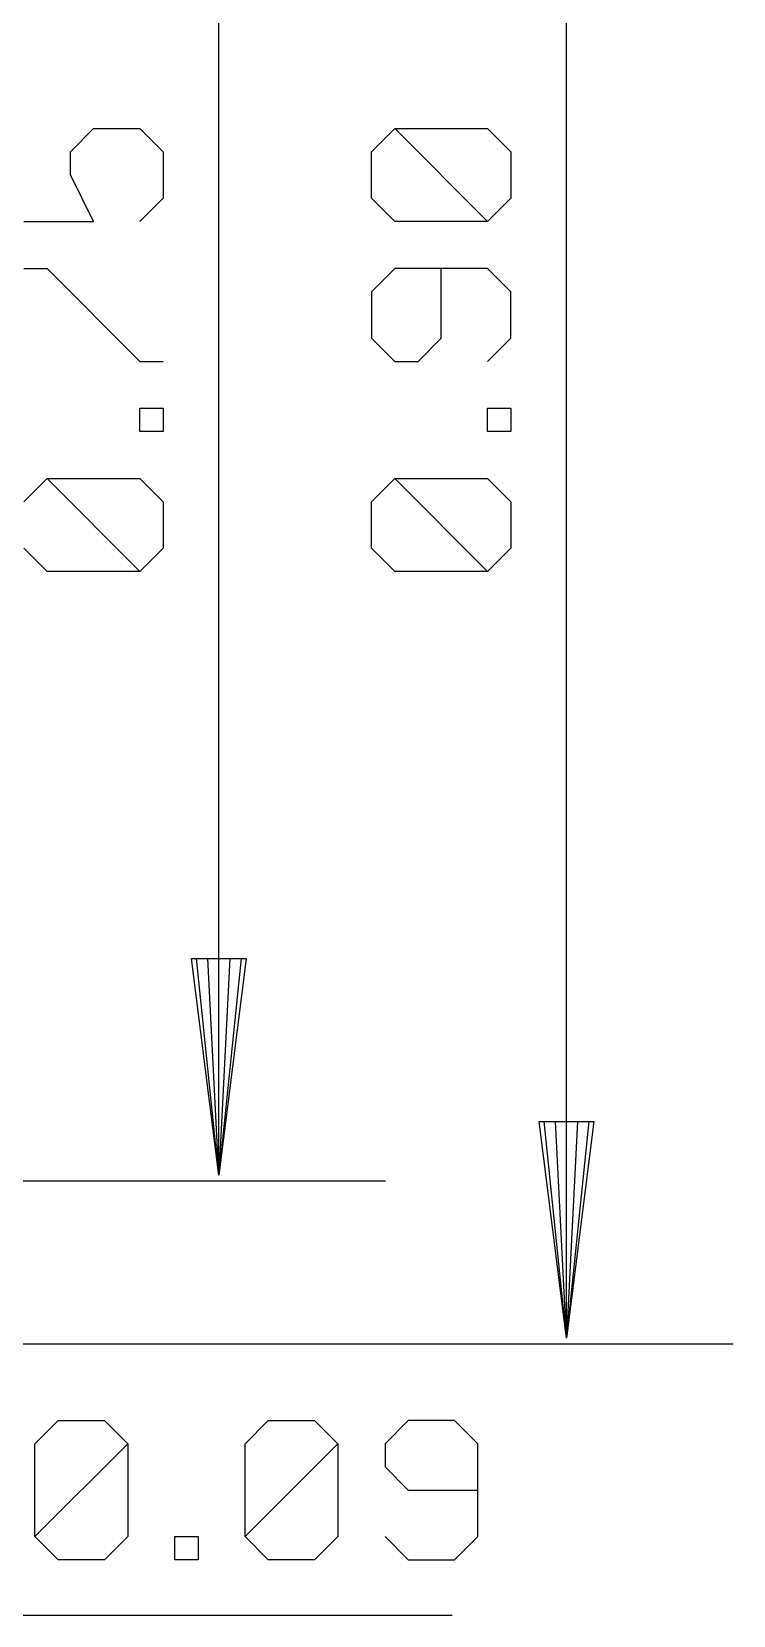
# Model space of a CAD drawing. Extents: x -6.7 to 60.2, y -8.8 to 34.8.
# Drawn here: x 52.04 to 60.24, y -3.17 to 15.34 of the extents above; entities that cross this region are included whole.
import ezdxf

# ---------------------------------------------------------------- set-up
doc = ezdxf.new("R2010")
doc.units = 0
doc.layers.add('47', color=253, linetype='CONTINUOUS')

msp = doc.modelspace()

# ---------------------------------------------------------------- linework, layer by layer
at = {"layer": '47'}
for p, q in [((58.293, 0.065), (58.293, 22.795)), ((54.229, 1.97), (54.229, 20.89)), ((52.4936, 13.9357), (52.7648, 14.2068)), ((52.7648, 14.2068), (53.3071, 14.2068)), ((53.3071, 14.2068), (53.5783, 13.9357)), ((56.0153, 13.9357), (56.2865, 14.2068)), ((56.2865, 14.2068), (57.3711, 14.2068)), ((57.3711, 13.1222), (56.2865, 14.2068)), ((57.3711, 14.2068), (57.6423, 13.9357)), ((52.4936, 13.6645), (52.4936, 13.9357)), ((53.5783, 13.9357), (53.5783, 13.3933)), ((56.0153, 13.3933), (56.0153, 13.9357)), ((57.6423, 13.9357), (57.6423, 13.3933)), ((52.7648, 13.1222), (52.4936, 13.6645)), ((53.5783, 13.3933), (53.3071, 13.1222)), ((56.2865, 13.1222), (56.0153, 13.3933)), ((57.6423, 13.3933), (57.3711, 13.1222)), ((51.9513, 13.1222), (52.7648, 13.1222)), ((57.3711, 13.1222), (56.2865, 13.1222)), ((51.9513, 12.5697), (52.2225, 12.5697)), ((52.2225, 12.5697), (53.3071, 11.485)), ((56.2865, 12.5697), (56.0153, 12.2985)), ((57.3711, 12.5697), (56.2865, 12.5697)), ((56.8288, 11.7562), (56.8288, 12.5697)), ((57.6423, 12.2985), (57.3711, 12.5697)), ((56.0153, 12.2985), (56.0153, 11.7562)), ((57.6423, 11.7562), (57.6423, 12.2985)), ((56.0153, 11.7562), (56.2865, 11.485)), ((56.5576, 11.485), (56.8288, 11.7562)), ((57.3711, 11.485), (57.6423, 11.7562)), ((53.3071, 11.485), (53.5783, 11.485)), ((56.2865, 11.485), (56.5576, 11.485)), ((53.3071, 10.6664), (53.3071, 10.9376)), ((53.3071, 10.9376), (53.5783, 10.9376)), ((53.5783, 10.9376), (53.5783, 10.6664)), ((57.3711, 10.6664), (57.3711, 10.9376)), ((57.3711, 10.9376), (57.6423, 10.9376)), ((57.6423, 10.9376), (57.6423, 10.6664)), ((53.5783, 10.6664), (53.3071, 10.6664)), ((57.6423, 10.6664), (57.3711, 10.6664)), ((51.9513, 9.8428), (52.2225, 10.1139)), ((52.2225, 10.1139), (53.3071, 10.1139)), ((53.3071, 9.0293), (52.2225, 10.1139)), ((53.3071, 10.1139), (53.5783, 9.8428)), ((56.0153, 9.8428), (56.2865, 10.1139)), ((56.2865, 10.1139), (57.3711, 10.1139)), ((57.3711, 9.0293), (56.2865, 10.1139)), ((57.3711, 10.1139), (57.6423, 9.8428)), ((53.5783, 9.8428), (53.5783, 9.3004)), ((56.0153, 9.3004), (56.0153, 9.8428)), ((57.6423, 9.8428), (57.6423, 9.3004)), ((52.2225, 9.0293), (51.9513, 9.3004)), ((53.5783, 9.3004), (53.3071, 9.0293)), ((56.2865, 9.0293), (56.0153, 9.3004)), ((57.6423, 9.3004), (57.3711, 9.0293)), ((53.3071, 9.0293), (52.2225, 9.0293)), ((57.3711, 9.0293), (56.2865, 9.0293)), ((54.229, 1.97), (53.9098, 4.505)), ((53.9098, 4.505), (54.5482, 4.505)), ((54.229, 1.97), (53.969, 4.505)), ((54.229, 1.97), (54.099, 4.505)), ((54.5482, 4.505), (54.229, 1.97)), ((54.359, 4.505), (54.229, 1.97)), ((54.489, 4.505), (54.229, 1.97)), ((58.293, 0.065), (57.9738, 2.6)), ((57.9738, 2.6), (58.6122, 2.6)), ((58.293, 0.065), (58.033, 2.6)), ((58.293, 0.065), (58.163, 2.6)), ((58.6122, 2.6), (58.293, 0.065)), ((58.423, 2.6), (58.293, 0.065)), ((58.553, 2.6), (58.293, 0.065)), ((48.26, 1.905), (56.179, 1.905)), ((20.574, 0), (60.243, 0)), ((52.0792, -1.1685), (52.3504, -0.8973)), ((52.3504, -0.8973), (52.8927, -0.8973)), ((52.8927, -0.8973), (53.1639, -1.1685)), ((54.5349, -1.1685), (54.8061, -0.8973)), ((54.8061, -0.8973), (55.3484, -0.8973)), ((55.3484, -0.8973), (55.6196, -1.1685)), ((56.4433, -0.8973), (56.1721, -1.1685)), ((56.9856, -0.8973), (56.4433, -0.8973)), ((57.2568, -1.1685), (56.9856, -0.8973)), ((52.0792, -2.2531), (52.0792, -1.1685)), ((52.0792, -2.2531), (53.1639, -1.1685)), ((53.1639, -1.1685), (53.1639, -2.2531)), ((54.5349, -2.2531), (54.5349, -1.1685)), ((54.5349, -2.2531), (55.6196, -1.1685)), ((55.6196, -1.1685), (55.6196, -2.2531)), ((56.1721, -1.1685), (56.1721, -1.4396)), ((57.2568, -2.2531), (57.2568, -1.1685)), ((56.1721, -1.4396), (56.4433, -1.7108)), ((56.4433, -1.7108), (57.2568, -1.7108)), ((52.3504, -2.5243), (52.0792, -2.2531)), ((53.1639, -2.2531), (52.8927, -2.5243)), ((53.7164, -2.5243), (53.7164, -2.2531)), ((53.7164, -2.2531), (53.9875, -2.2531)), ((53.9875, -2.2531), (53.9875, -2.5243)), ((54.8061, -2.5243), (54.5349, -2.2531)), ((55.6196, -2.2531), (55.3484, -2.5243)), ((56.1721, -2.2531), (56.4433, -2.5243)), ((56.9856, -2.5243), (57.2568, -2.2531)), ((52.8927, -2.5243), (52.3504, -2.5243)), ((53.9875, -2.5243), (53.7164, -2.5243)), ((55.3484, -2.5243), (54.8061, -2.5243)), ((56.4433, -2.5243), (56.9856, -2.5243)), ((49.468, -3.175), (56.9569, -3.175))]:
    msp.add_line(p, q, dxfattribs=at)

doc.saveas('drawing.dxf')
